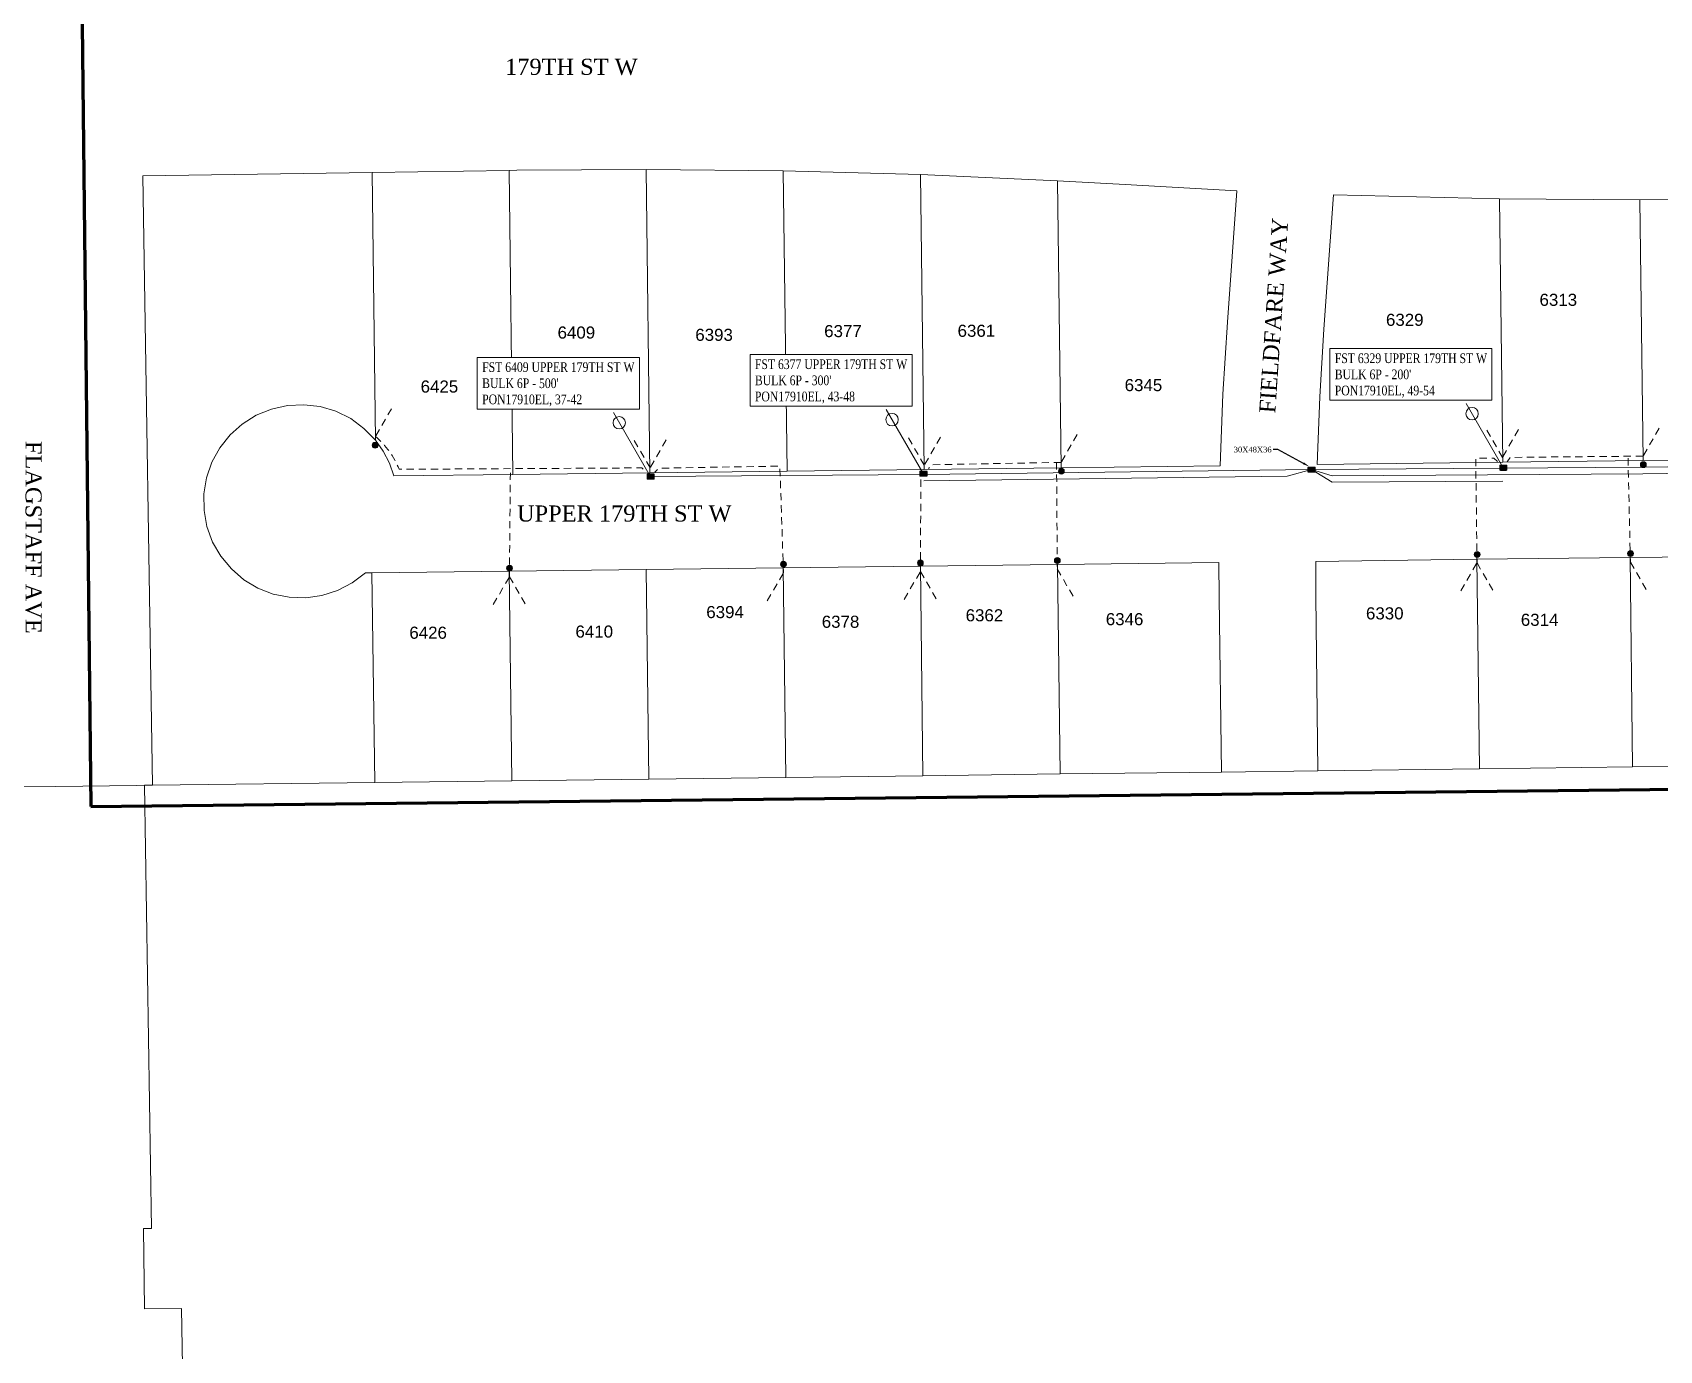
# Model space of a CAD drawing. Header units: feet. Extents: x 865220 to 2841409, y -2240498 to 948907.
# Drawn here: x 2833454 to 2834462, y 944297 to 945115 of the extents above; entities that cross this region are included whole.
import ezdxf
from ezdxf import colors
from ezdxf.entities.mleader import LeaderData, LeaderLine
from ezdxf.enums import TextEntityAlignment as Align
from ezdxf.lldxf.tags import DXFTag
from ezdxf.math import Vec2, Vec3

# ---------------------------------------------------------------- set-up
doc = ezdxf.new("R2010")
doc.units = ezdxf.units.FT
doc.header["$LTSCALE"] = 0.015
doc.header["$MEASUREMENT"] = 0
doc.linetypes.add('DASHED', pattern=[5, 3, -2])
for name, color, linetype in [('288A', 112, '288A'), ('BURNSVILLE AREA', 7, 'F1'), ('Dakota County Addresses', 7, 'Continuous'), ('Dakota County Parcels', 7, 'Continuous'), ('DETAIL', 7, 'Continuous'), ('DROP BURIED', 7, 'DASHED'), ('PROP_TEL', 6, 'Continuous'), ('STREET NAME', 7, 'Continuous'), ('TAIL', 1, 'MST'), ('TELEPHONE STRUCT-PROP', 6, 'Continuous'), ('TERMINALS', 7, 'Continuous')]:
    doc.layers.add(name, color=color, linetype=linetype)
doc.layers.add('RUNNING LINE (UNDERGROUND)', color=10, linetype='Continuous', lineweight=40)
doc.styles.add('Dimensions 100', font='arial.ttf')
doc.styles.add('Line', font='txt.shx', dxfattribs={"height": 3})
doc.styles.add('SIMPLEX', font='times.ttf', dxfattribs={"width": 0.8})
doc.styles.get("Standard").update_dxf_attribs({"font": 'times.ttf'})
doc.styles.add('Utilities', font='arial.ttf', dxfattribs={"height": 2.5})
tags = doc.linetypes.add('288A', pattern='A,80,-5,["288A",Line,S=1.5,R=0,X=0,Y=-1.5],-24', length=109).pattern_tags.tags
tags[6] = DXFTag(74, 10)
tags = doc.linetypes.add('F1', pattern='A,15,-5,["F1",Line,S=1.5,R=0,X=0,Y=-1.5],-12', length=32).pattern_tags.tags
tags[6] = DXFTag(74, 10)
tags = doc.linetypes.add('MST', pattern='A,5,-5,5,-5,["TAIL",Line,S=1.5,R=0,X=0,Y=-1.5],-20', length=40).pattern_tags.tags
tags[10] = DXFTag(74, 10)

# ---------------------------------------------------------------- blocks, each defined once
blk = doc.blocks.new('ACMAP_ANN_TEMPLATE_Dakota County Addresses')
at = {"layer": 'Dakota County Addresses', "style": 'Dimensions 100'}
blk.add_attdef('DakotaCountyAddress', text='', height=50, dxfattribs=at).set_placement((0, 0), align=Align.CENTER)
blk = doc.blocks.new('Proposed FlowerPot')
at = {"lineweight": 5, "ltscale": 100, "true_color": 0xffffff}
h = blk.add_hatch(color=7, dxfattribs=at)
h.dxf.hatch_style = 1
h.paths.add_polyline_path([(-0.06, 0, 0.414214), (0, -0.06, 0.414214), (0.06, 0, 0.414214), (0, 0.06, 0.414214)])
at = {"lineweight": 5, "ltscale": 100}
blk.add_circle((0, 0), 0.0604, dxfattribs=at)
at = {"layer": 'RUNNING LINE (UNDERGROUND)', "color": 6, "lineweight": 5, "const_width": 0.00907, "flags": 128}
blk.add_lwpolyline([(-0.06, 0, -0.414214), (0, 0.06, -0.414214), (0.06, 0, -0.414214), (0, -0.06, -0.414214), (-0.06, 0)], format="xyb", dxfattribs=at)
at = {"color": 18, "linetype": 'ByBlock', "lineweight": 5, "ltscale": 100, "true_color": 0x000000, "style": 'Dimensions 100'}
blk.add_text('F', height=0.0744, dxfattribs=at).set_placement((-0.029, -0.037))
blk = doc.blocks.new('NEW HH')
at = {"ltscale": 40, "true_color": 0xffffff}
h = blk.add_hatch(color=7, dxfattribs=at)
h.dxf.hatch_style = 1
h.paths.add_polyline_path([(-0.061, -0.031, 0.414214), (-0.046, -0.046), (0.046, -0.046, 0.414214), (0.061, -0.031), (0.061, 0.031, 0.414214), (0.046, 0.046), (-0.046, 0.046, 0.414214), (-0.061, 0.031)])
at = {"layer": 'RUNNING LINE (UNDERGROUND)', "color": 6, "lineweight": 0, "const_width": 0.005, "flags": 128}
blk.add_lwpolyline([(-0.061, 0.031), (-0.061, -0.031, 0.414214), (-0.046, -0.046), (0.046, -0.046, 0.414214), (0.061, -0.031), (0.061, 0.031, 0.414214), (0.046, 0.046), (-0.046, 0.046, 0.414214)], format="xyb", close=True, dxfattribs=at)
at = {"layer": 'TELEPHONE STRUCT-PROP', "color": 18, "true_color": 0x000000, "style": 'Utilities'}
blk.add_text('HH', height=0.05, dxfattribs=at).set_placement((0, 0), align=Align.MIDDLE_CENTER)
blk = doc.blocks.new('TERMINAL')
at = {"lineweight": 5, "ltscale": 0.5, "flags": 128}
blk.add_lwpolyline([(-0.1, -0.6), (-0.1, 44.8)], dxfattribs=at)
at = {"lineweight": 5, "ltscale": 0.5}
blk.add_circle((-0.1, 37.6), 3.83, dxfattribs=at)

msp = doc.modelspace()

# ---------------------------------------------------------------- linework, layer by layer
at = {"layer": '288A', "lineweight": 5, "ltscale": 50, "flags": 128}
msp.add_lwpolyline([(2834246.6, 944844), (2834452, 944845.4), (2834624.6, 944847.7), (2834825, 944848.8, 0.011615), (2834943.4, 944852.1, 0.030516), (2835035.9, 944860.4, 0.024555), (2835124.5, 944876.3), (2835210.8, 944896.9), (2835375.1, 944938.5), (2835476.4, 944957.7), (2835607.4, 944974.9, -0.1029), (2835676.9, 944971.7), (2835719.4, 944960.5), (2835902.9, 944908.2, 0.07075), (2836018, 944887.7, 0.026794), (2836192.7, 944891.2, -0.055921), (2836456.1, 944876), (2836511.5, 944866.7), (2836539.6, 944864.6), (2836620.8, 944865.7), (2836782.3, 944870.1), (2836835.1, 944871.4), (2836993.4, 944873.5), (2837152, 944876.9), (2837293.5, 944877.9), (2837451.8, 944882.6), (2837449.6, 945077.5), (2837447.7, 945146.8, 0.031584), (2837441, 945233.9), (2837425.8, 945302.5), (2837393, 945440.5), (2837607.9, 945487.5)], format="xyb", dxfattribs=at)
at = {"layer": 'Dakota County Parcels', "lineweight": 5}
for p, q in [((2833522.2, 945026.1), (2833664.3, 945028.2)), ((2833522.2, 945026.1), (2833528.1, 944648.1)), ((2833664.3, 945028.2), (2833749.2, 945029.5)), ((2833664.3, 945028.2), (2833666.3, 944862.2)), ((2833749.2, 945029.5), (2833754, 945029.6)), ((2833751.6, 944840.9), (2833749.2, 945029.5)), ((2833754, 945029.6), (2833834.2, 945030.1)), ((2833836.5, 944841.9), (2833834.2, 945030.1)), ((2833834.2, 945030.1), (2833919.2, 945029.2)), ((2833921.5, 944843), (2833919.2, 945029.2)), ((2833919.2, 945029.2), (2834004.3, 945026.9)), ((2834006.5, 944844), (2834004.3, 945026.9)), ((2834004.3, 945026.9), (2834089.3, 945023.1)), ((2834089.3, 945023.1), (2834131.1, 945020.7)), ((2834091.5, 944845.1), (2834089.3, 945023.1)), ((2834131.1, 945020.7), (2834200.4, 945016.9)), ((2834200.4, 945016.9), (2834194.5, 944935.3)), ((2834254.3, 944931), (2834260.3, 945014.4)), ((2834260.3, 945014.4), (2834363.3, 945011.8)), ((2834363.3, 945011.8), (2834450.3, 945011.2)), ((2834365.3, 944848.5), (2834363.3, 945011.8)), ((2834450.3, 945011.2), (2834537.3, 945012)), ((2834452.3, 944849.5), (2834450.3, 945011.2)), ((2833836.5, 944841.9), (2833751.6, 944840.9)), ((2833921.5, 944843), (2833836.5, 944841.9)), ((2834006.5, 944844), (2833921.5, 944843)), ((2834091.5, 944845.1), (2834006.5, 944844)), ((2834190.1, 944846.3), (2834091.5, 944845.1)), ((2834365.3, 944848.5), (2834250.1, 944847)), ((2834452.3, 944849.5), (2834365.3, 944848.5)), ((2834539.3, 944850.6), (2834452.3, 944849.5)), ((2833751.6, 944840.9), (2833677.7, 944840)), ((2833664.2, 944779.8), (2833749.2, 944780.9)), ((2833749.2, 944780.9), (2833834.2, 944781.9)), ((2833749.2, 944780.9), (2833750.8, 944650.9)), ((2833834.2, 944781.9), (2833919.2, 944783)), ((2833834.2, 944781.9), (2833835.8, 944651.9)), ((2833919.2, 944783), (2834004.2, 944784)), ((2833919.2, 944783), (2833920.8, 944653)), ((2834004.2, 944784), (2834089.2, 944785.1)), ((2834004.2, 944784), (2834005.8, 944654)), ((2834089.2, 944785.1), (2834189.3, 944786.3)), ((2834089.2, 944785.1), (2834090.8, 944655.1)), ((2834189.3, 944786.3), (2834189.4, 944764.5)), ((2834249.3, 944787), (2834349.2, 944788.3)), ((2834249.4, 944765.3), (2834249.3, 944787)), ((2834349.2, 944788.3), (2834444.2, 944789.4)), ((2834350.8, 944658.3), (2834349.2, 944788.3)), ((2834444.2, 944789.4), (2834539.2, 944790.6)), ((2834445.8, 944659.5), (2834444.2, 944789.4)), ((2833660.1, 944779.8), (2833664.2, 944779.8)), ((2833664.2, 944779.8), (2833665.9, 944649.8)), ((2834189.4, 944764.5), (2834190.8, 944656.3)), ((2834250.7, 944657.1), (2834249.4, 944765.3)), ((2834445.8, 944659.5), (2834540.8, 944660.7)), ((2833528.1, 944648.1), (2833665.9, 944649.8)), ((2833665.9, 944649.8), (2833750.8, 944650.9)), ((2833750.8, 944650.9), (2833835.8, 944651.9)), ((2833835.8, 944651.9), (2833920.8, 944653)), ((2833920.8, 944653), (2834005.8, 944654)), ((2834005.8, 944654), (2834090.8, 944655.1)), ((2834090.8, 944655.1), (2834190.8, 944656.3)), ((2834190.8, 944656.3), (2834250.7, 944657.1)), ((2834250.7, 944657.1), (2834350.8, 944658.3)), ((2834350.8, 944658.3), (2834445.8, 944659.5)), ((2833468.1, 944647.4), (2833418.1, 944646.9)), ((2833468.1, 944647.4), (2833518.1, 944648)), ((2833518.1, 944648), (2833523.1, 944648.1)), ((2833527.5, 944373.1), (2833523.1, 944648.1)), ((2833523.1, 944648.1), (2833528.1, 944648.1)), ((2833522.5, 944373.1), (2833527.5, 944373.1)), ((2833523.2, 944323.3), (2833522.5, 944373.1)), ((2833523.2, 944323.3), (2833546.2, 944323.6)), ((2833546.2, 944323.6), (2833547.3, 944253.6))]:
    msp.add_line(p, q, dxfattribs=at)
for points in [[(2834194.5, 944935.3), (2834191.8, 944890.8), (2834190.1, 944846.3)], [(2834250.1, 944847), (2834251.8, 944889), (2834254.3, 944931)], [(2833660.1, 944779.8), (2833651.9, 944773.6), (2833642.9, 944768.9), (2833633.2, 944765.8), (2833623.1, 944764.4), (2833612.9, 944764.7), (2833602.9, 944766.7), (2833593.4, 944770.4), (2833584.7, 944775.6), (2833577, 944782.3), (2833570.5, 944790.2), (2833565.4, 944799), (2833561.9, 944808.6), (2833560.1, 944818.6), (2833560, 944828.8), (2833561.7, 944838.9), (2833565, 944848.5), (2833569.9, 944857.4), (2833576.2, 944865.4), (2833583.8, 944872.2), (2833592.4, 944877.6), (2833601.8, 944881.5), (2833611.8, 944883.7), (2833622, 944884.2), (2833632.1, 944883), (2833641.8, 944880.1), (2833651, 944875.6), (2833659.2, 944869.5), (2833666.3, 944862.2)], [(2833677.7, 944840), (2833675, 944847.9), (2833671.1, 944855.4), (2833666.3, 944862.2)], [(2833666.3, 944862.2), (2833671.1, 944855.4), (2833675, 944847.9), (2833677.7, 944840)]]:
    msp.add_lwpolyline(points, dxfattribs=at)
at = {"layer": 'DROP BURIED', "lineweight": 5, "ltscale": 100}
for points in [[(2833676.3, 944881.7), (2833666.3, 944864.4)], [(2833846.6, 944862.3), (2833836.6, 944845), (2833826.6, 944862.3)], [(2834016.6, 944864.1), (2834006.6, 944846.7), (2833996.6, 944864.1)], [(2834101.4, 944865.7), (2834091.4, 944848.4)], [(2834375.1, 944868.8), (2834365.1, 944851.5), (2834355.1, 944868.8)], [(2834462.2, 944869.6), (2834452.2, 944852.3)], [(2834088.6, 944848.4), (2834089.1, 944782.3), (2834099.1, 944764.9)], [(2833994.2, 944763.4), (2834004.2, 944780.7), (2834014.2, 944763.4)], [(2834339.3, 944768.7), (2834349.3, 944786), (2834359.3, 944768.7)], [(2834444.4, 944786.5), (2834454.4, 944769.2)], [(2833739.4, 944760.2), (2833749.4, 944777.5), (2833759.4, 944760.2)], [(2833909.3, 944762.6), (2833919.3, 944779.9)]]:
    msp.add_lwpolyline(points, dxfattribs=at)
at = {"layer": 'DROP BURIED', "lineweight": 5, "ltscale": 100, "flags": 128}
msp.add_lwpolyline([(2833666.3, 944864.4, -0.132322), (2833681, 944844.1), (2833831.6, 944845), (2833834.1, 944842.6)], format="xyb", dxfattribs=at)
for points in [[(2834452.2, 944852.3), (2834369.9, 944851.5), (2834368, 944848.7)], [(2834444.4, 944786.5), (2834442.9, 944852.2)], [(2833749.4, 944777.5), (2833750, 944844.5)], [(2833919.3, 944779.9), (2833917.1, 944846.1), (2833842.2, 944844.8), (2833839.5, 944842.4)], [(2834091.4, 944848.4), (2834011.2, 944846.9), (2834009.3, 944844.6)], [(2834349.3, 944786), (2834348.5, 944851.1), (2834359.7, 944851.1), (2834363, 944848.2)], [(2834004.2, 944780.7), (2834004.5, 944838.1), (2834005.9, 944840.6)]]:
    msp.add_lwpolyline(points, dxfattribs=at)
at = {"layer": 'TAIL', "lineweight": 5, "ltscale": 50, "flags": 128}
for points in [[(2833836.7, 944839.6), (2834006.4, 944840.9), (2834246.6, 944844)], [(2834006.4, 944836.9), (2834231.6, 944839.8), (2834246.6, 944844)], [(2834246.6, 944844), (2834259.4, 944840.1), (2834452.1, 944841.4), (2834624.7, 944843.7)], [(2834246.6, 944844), (2834259.5, 944836.1), (2834365.4, 944836.8)]]:
    msp.add_lwpolyline(points, dxfattribs=at)

# ---------------------------------------------------------------- block references
at = {"lineweight": 5, "xscale": 40, "yscale": 40, "zscale": 40}
for p in [(2833837, 944839.6), (2834006.1, 944841.4), (2834246.7, 944843.9), (2834365.6, 944845.1)]:
    msp.add_blockref('NEW HH', p, dxfattribs=at)
at = {"layer": 'Dakota County Addresses', "lineweight": 5, "xscale": 0.15, "yscale": 0.15, "zscale": 0.15}
for p, values in [((2834399.7, 944945.5), {'DakotaCountyAddress': '6313'}), ((2833790.9, 944925.2), {'DakotaCountyAddress': '6409'}), ((2833956.2, 944926.1), {'DakotaCountyAddress': '6377'}), ((2834038.9, 944926.3), {'DakotaCountyAddress': '6361'}), ((2834304.5, 944933.1), {'DakotaCountyAddress': '6329'}), ((2833876.3, 944923.8), {'DakotaCountyAddress': '6393'}), ((2833706, 944891.7), {'DakotaCountyAddress': '6425'}), ((2834142.5, 944892.6), {'DakotaCountyAddress': '6345'}), ((2833883.1, 944751.8), {'DakotaCountyAddress': '6394'}), ((2833954.7, 944745.8), {'DakotaCountyAddress': '6378'}), ((2834043.9, 944749.8), {'DakotaCountyAddress': '6362'}), ((2834130.8, 944747.4), {'DakotaCountyAddress': '6346'}), ((2834292.1, 944751), {'DakotaCountyAddress': '6330'}), ((2834388.1, 944747), {'DakotaCountyAddress': '6314'}), ((2833699, 944739), {'DakotaCountyAddress': '6426'}), ((2833802, 944739.7), {'DakotaCountyAddress': '6410'})]:
    msp.add_blockref('ACMAP_ANN_TEMPLATE_Dakota County Addresses', p, dxfattribs=at).add_auto_attribs(values)
at = {"layer": 'PROP_TEL', "lineweight": 5, "xscale": 30, "yscale": 30, "zscale": 30}
for p in [(2833666.1, 944859), (2834091.6, 944843), (2834452.4, 944847), (2834349.4, 944791.3), (2834444.5, 944791.8), (2833749.5, 944782.8), (2833919.3, 944785.2), (2834004.2, 944786), (2834089.1, 944787.5)]:
    msp.add_blockref('Proposed FlowerPot', p, dxfattribs=at)
at = {"layer": 'TERMINALS', "lineweight": 5, "ltscale": 0.5, "rotation": 30}
for p in [(2834005.5, 944842.4), (2834365.1, 944846.1), (2833836.4, 944840.5)]:
    msp.add_blockref('TERMINAL', p, dxfattribs=at)

# ---------------------------------------------------------------- texts
at = {"layer": 'STREET NAME', "lineweight": 5, "ltscale": 40, "char_height": 10, "attachment_point": 1}
for s, insert in [('179TH ST W', (2833746.7, 945098.8)), ('UPPER 179TH ST W', (2833754.1, 944821.7))]:
    msp.add_mtext(s, dxfattribs=dict(at, insert=insert))
for s, insert, rotation in [('FIELDFARE WAY', (2834214.2, 944879.3), 86.1549), ('FLAGSTAFF AVE', (2833459.4, 944861.7), 270)]:
    msp.add_mtext(s, dxfattribs=dict(at, insert=insert, rotation=rotation))

# ---------------------------------------------------------------- next in the draw order: texts
at = {"layer": 'TERMINALS', "lineweight": 5, "ltscale": 0.5, "char_height": 6, "attachment_point": 1, "style": 'SIMPLEX', "bg_fill": 19, "box_fill_scale": 1.5, "bg_fill_color": 256, "bg_fill_transparency": 0}
for s, insert in [("FST 6409 UPPER 179TH ST W\\PBULK 6P - 500'\\PPON17910EL, 37-42", (2833732.5, 944910.5)), ("FST 6377 UPPER 179TH ST W\\PBULK 6P - 300'\\PPON17910EL, 43-48", (2833901.6, 944912.3)), ("FST 6329 UPPER 179TH ST W\\PBULK 6P - 200'\\PPON17910EL, 49-54", (2834261.1, 944916))]:
    msp.add_mtext(s, dxfattribs=dict(at, insert=insert))

# ---------------------------------------------------------------- next in the draw order: leaders
at = {"layer": 'DETAIL', "lineweight": 5, "ltscale": 5}
ml = msp.add_multileader_mtext('Standard', dxfattribs=at)
ml.set_content('30X48X36', color=256)
ml.set_leader_properties()
ml.build(insert=Vec2(0, 0))
ml.multileader.update_dxf_attribs({"has_text_frame": 1, "text_left_attachment_type": 2, "text_right_attachment_type": 2, "dogleg_length": 3})
ctx = ml.context
ctx.base_point, ctx.char_height, ctx.landing_gap_size, ctx.plane_origin = Vec3(2834197.4, 944856.4), 3.5, 1.5, Vec3(2834269.5, 944878.9)
ctx.left_attachment, ctx.right_attachment, ctx.text_align_type = 2, 2, 1
notes = []
notes.append((ctx, [(0, (1, 1, 0), (2834225.9, 944856.4), (-1, 0), 3, [(0, [(2834245.2, 944845.9)], 0, [])])]))
ctx.mtext.insert, ctx.mtext.alignment, ctx.mtext.flow_direction = Vec3(2834210.2, 944858.1), 2, 5
ctx.mtext.has_bg_fill, ctx.mtext.bg_color, ctx.mtext.bg_scale_factor, ctx.mtext.bg_transparency, ctx.mtext.use_window_bg_color = 1, -1027028792, 1.5, 0, 1
for ctx, leaders in notes:
    for number, flags, end, landing, length, lines in leaders:
        leader = LeaderData()
        leader.index, (leader.has_last_leader_line, leader.has_dogleg_vector, leader.attachment_direction) = number, flags
        leader.last_leader_point, leader.dogleg_vector, leader.dogleg_length = Vec3(end), Vec3(landing), length
        for number, points, colour, breaks in lines:
            line = LeaderLine()
            line.index, line.vertices, line.color, line.breaks = number, Vec3.list(points), colors.encode_raw_color(colour), breaks
            leader.lines.append(line)
        ctx.leaders.append(leader)

# ---------------------------------------------------------------- next in the draw order: linework, layer by layer
at = {"layer": 'BURNSVILLE AREA', "color": 1, "linetype": 'ByBlock', "lineweight": 100, "flags": 128}
msp.add_lwpolyline([(2833489.8, 944635), (2836105.4, 944663.4), (2836110.6, 944011.3), (2838713.9, 944059), (2838686.8, 946044.1), (2834108.3, 945983.1), (2833653.6, 946609.6), (2833468.1, 946594.3)], close=True, dxfattribs=at)

doc.saveas('drawing.dxf')
